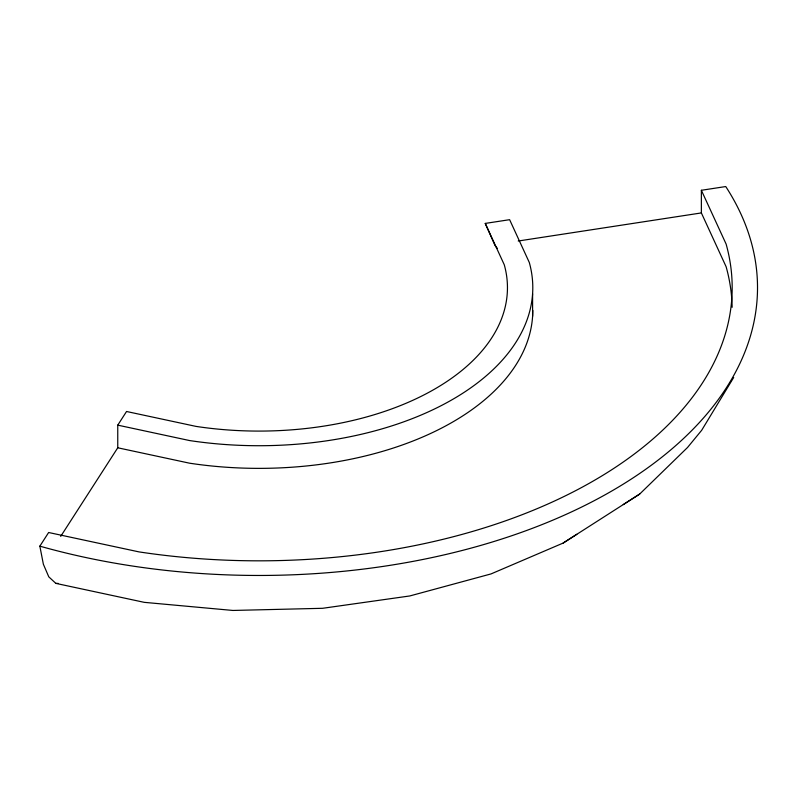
<?xml version="1.0" encoding="UTF-8"?>
<svg xmlns="http://www.w3.org/2000/svg" width="797" height="797" viewBox="0 0 797 797"><rect width="100%" height="100%" fill="white"/><g stroke="black" fill="none" stroke-linecap="round" stroke-linejoin="round"><path stroke-width="1.2" d="M733.688 377.479L701.679 430.28L687.522 447.496L639.672 494.07L623.274 504.591M39.85 546.154L48.637 532.506L138.997 551.893A473.149 273.172 0 0 0 726.117 244.071L701.37 190.284L725.748 186.548A498.494 287.807 0 0 1 594.144 500.715A498.494 287.807 0 0 1 39.85 546.154L43.367 564.236L48.786 576.839L55.84 583.374L144.267 602.343L232.923 610.452L322.606 608.3L409.788 595.957L491.032 573.92L563.14 543.066L639.672 494.07M117.757 425.14L126.544 411.491L196.002 426.395A248.435 143.43 0 0 0 504.272 264.773L485.253 223.419L509.622 219.683L529.288 262.442A273.779 158.065 0 0 1 189.576 440.552L117.757 425.14L117.757 447.784L60.711 536.391M563.14 543.066L576.829 534.279M518.229 241.013L701.37 212.929L726.117 266.726A473.149 273.172 0 0 1 732.144 307.293M55.84 583.374L58.231 583.414M117.757 447.784L189.576 463.196A273.779 158.065 0 0 0 532.794 310.372M497.258 248.285L495.007 245.476L485.253 223.419M701.37 190.284L701.37 212.929M532.595 293.744L532.595 316.389"/></g></svg>
